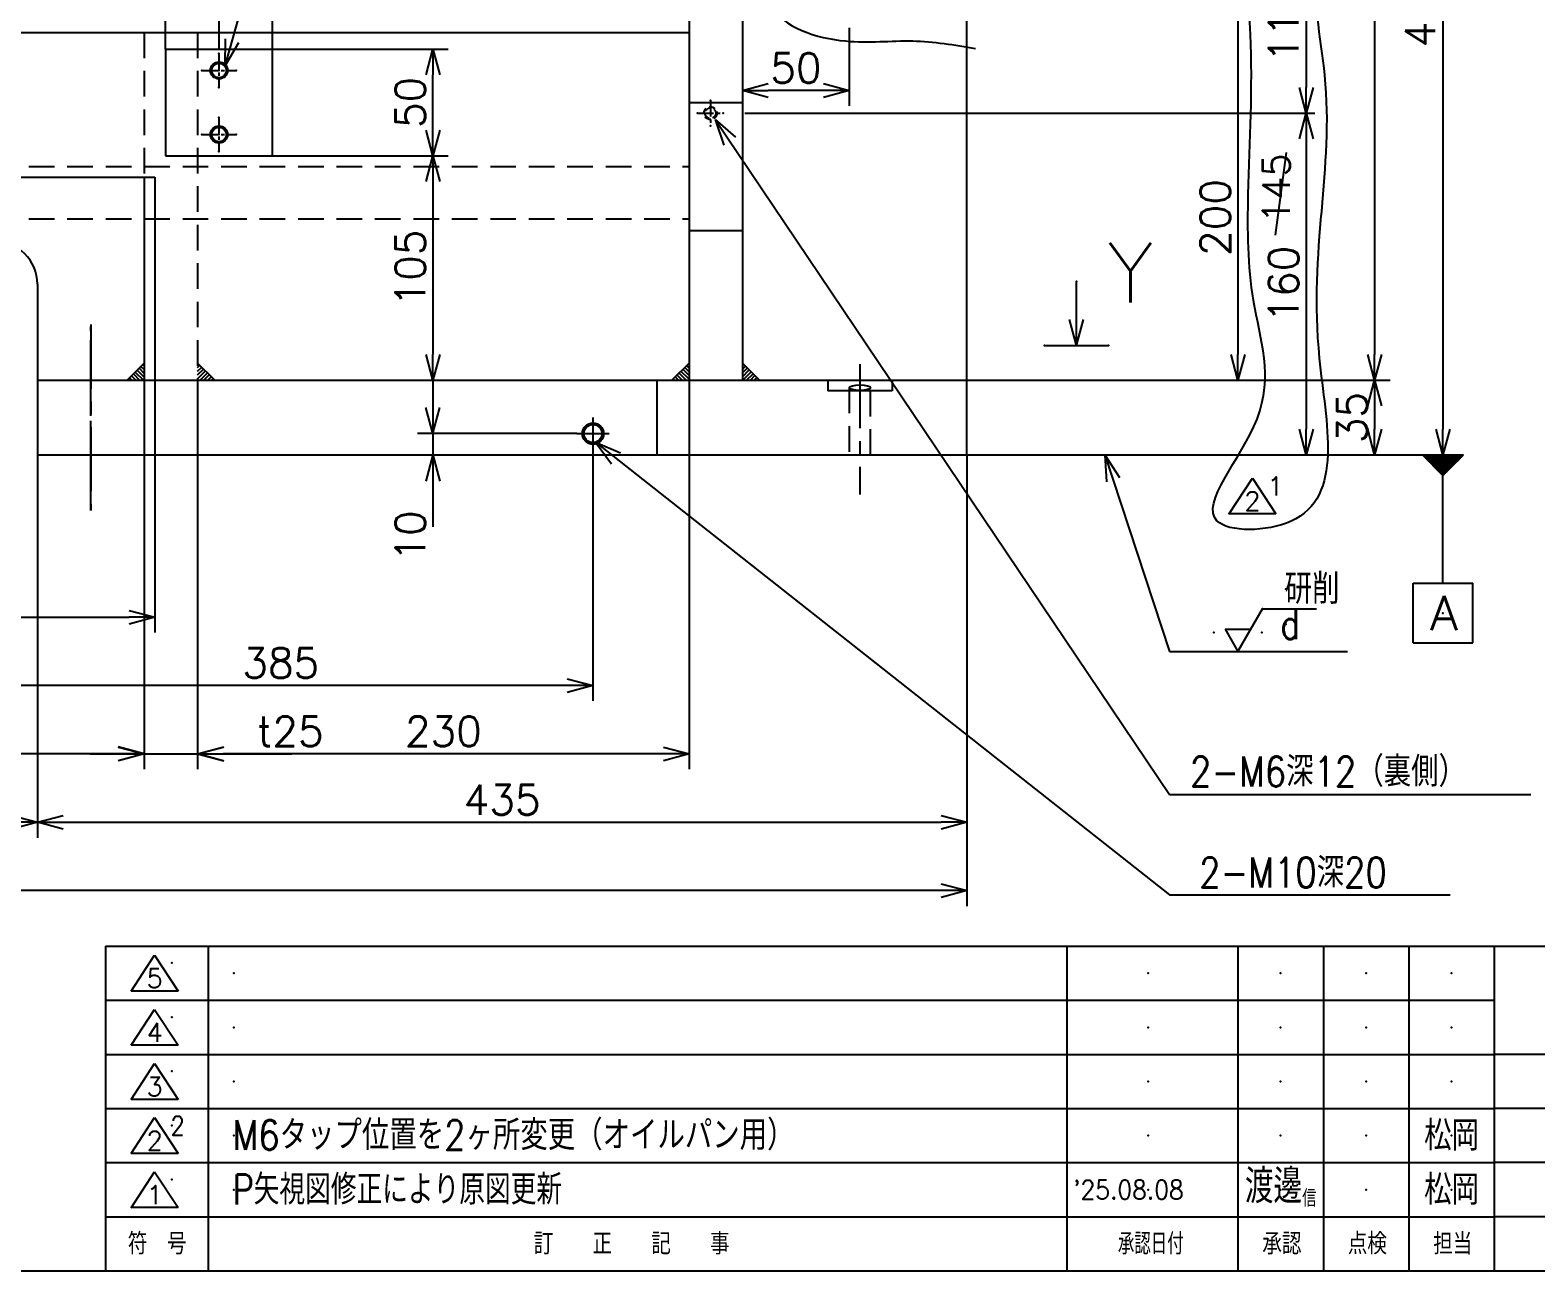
# Model space of a CAD drawing. Header units: millimetres. Extents: x -868 to 0, y 0 to 636.
# Drawn here: x -389.3 to -213.1, y 12 to 157.2 of the extents above; entities that cross this region are included whole.
import ezdxf

# ---------------------------------------------------------------- set-up
doc = ezdxf.new("R2010")
doc.units = ezdxf.units.MM
doc.linetypes.add('CENTER', pattern=[12, 7.5, -1.5, 1.5, -1.5])
doc.linetypes.add('DASHED', pattern=[4.5, 3, -1.5])
doc.layers.add('VIEW0001', color=7, linetype='Continuous')
doc.styles.get("Standard").update_dxf_attribs({"font": 'ROMANS', "bigfont": 'EXTFONT'})
doc.dimstyles.new('ISO-25', dxfattribs={"dimtxt": 2.5, "dimasz": 2.5, "dimexe": 1.25, "dimexo": 0.625, "dimtad": 1, "dimtxsty": 'Standard', "dimcen": 2.5, "dimadec": 0, "dimazin": 0, "dimtfac": 1, "dimtmove": 0, "dimatfit": 3, "dimfxl": 1, "dimarcsym": 0})

# ---------------------------------------------------------------- blocks, each defined once
blk = doc.blocks.new('DTL0027')
at = {"color": 0, "linetype": 'CENTER'}
for p, q in [((-6, 0), (6, 0)), ((0, 6), (0, -6))]:
    blk.add_line(p, q, dxfattribs=at)
at = {"color": 0, "linetype": 'DASHED'}
for radius in [3, 2.5]:
    blk.add_circle((0, 0), radius, dxfattribs=at)
at = {"color": 0}
for p in [(-6, 0), (0, 6), (0, 6), (0, 6), (0, 0), (6, 0), (0, -6), (0, -6), (0, -6)]:
    blk.add_point(p, dxfattribs=at)
blk = doc.blocks.new('USER0010')
at = {"color": 0, "linetype": 'Continuous'}
for p, q in [((-2.4, 0), (2.4, 0)), ((0, -2.4), (-2.4, 0)), ((-2.24, -0.16), (2.24, -0.16)), ((-2.08, -0.32), (2.08, -0.32)), ((-1.92, -0.48), (1.92, -0.48)), ((-1.76, -0.64), (1.76, -0.64)), ((-1.6, -0.8), (1.6, -0.8)), ((-1.44, -0.96), (1.44, -0.96)), ((-1.28, -1.12), (1.28, -1.12)), ((-1.12, -1.28), (1.12, -1.28)), ((-0.96, -1.44), (0.96, -1.44)), ((-0.8, -1.6), (0.8, -1.6)), ((-0.64, -1.76), (0.64, -1.76)), ((0, -2.4), (2.4, 0)), ((-0.48, -1.92), (0.48, -1.92)), ((-0.32, -2.08), (0.32, -2.08)), ((-0.16, -2.24), (0.16, -2.24)), ((0, -15), (0, -2.4)), ((-3.5, -15), (3.5, -15)), ((-3.5, -22), (-3.5, -15)), ((3.5, -22), (3.5, -15)), ((-3.5, -22), (3.5, -22))]:
    blk.add_line(p, q, dxfattribs=at)
at = {"color": 0}
for p in [(0, 0), (0, 0), (0, 0), (0, 0), (0, -18.5)]:
    blk.add_point(p, dxfattribs=at)
at = {"color": 0, "insert": (-1.52, -20.5), "char_height": 4, "attachment_point": 7}
blk.add_mtext('{\\W1.06667;A}', dxfattribs=at)
blk = doc.blocks.new('DTL0018')
h = blk.add_hatch()
h.set_pattern_fill('ANSI31', color=0, scale=0.4, style=0, pattern_type=2)
h.set_pattern_definition([(45, (0, 0), (-0.89443, 0.89443), [])])
h.paths.add_polyline_path([(0, 8), (8, 0), (0, 0)])
at = {"color": 0, "linetype": 'Continuous'}
blk.add_line((8, 0), (0, 8), dxfattribs=at)
at = {"color": 0}
blk.add_point((0, 0), dxfattribs=at)
blk = doc.blocks.new('DTL0062')
at = {"color": 0, "linetype": 'CENTER'}
for p, q in [((0, 8), (0, -8)), ((-8, 0), (8, 0))]:
    blk.add_line(p, q, dxfattribs=at)
at = {"color": 3, "linetype": 'Continuous'}
for radius in [4, 3.4]:
    blk.add_circle((0, 0), radius, dxfattribs=at)
at = {"color": 0}
for p in [(0, 8), (0, 8), (-8, 0), (-8, 0), (-8, 0), (0, 0), (0, 0), (4, 0), (4, 0), (8, 0), (8, 0), (8, 0), (0, -8), (0, -8)]:
    blk.add_point(p, dxfattribs=at)
blk = doc.blocks.new('_Open30')
at = {"color": 0, "linetype": 'ByBlock', "lineweight": -2}
for p, q in [((-1, 0.267949), (0, 0)), ((0, 0), (-1, -0.267949)), ((0, 0), (-1, 0))]:
    blk.add_line(p, q, dxfattribs=at)
blk = doc.blocks.new('*D97')
at = {"color": 0, "lineweight": -2}
for p, q in [((-284.72, 166.24), (-246.2, 166.24)), ((-248, 163.24), (-248, 119.24)), ((-278.47, 116.24), (-246.2, 116.24))]:
    blk.add_line(p, q, dxfattribs=at)
at = {"layer": 'Defpoints', "color": 0}
for p in [(-284.72, 166.24), (-278.47, 116.24), (-248, 116.24)]:
    blk.add_point(p, dxfattribs=at)
at = {"color": 0, "lineweight": -2, "xscale": 3, "yscale": 3, "zscale": 3}
for p, rotation in [((-248, 166.24), 90.00000000000004), ((-248, 116.24), 270)]:
    blk.add_blockref('_Open30', p, dxfattribs=dict(at, rotation=rotation))
at = {"color": 0, "insert": (-250.64, 135.28), "char_height": 3.5, "attachment_point": 5, "rotation": 90}
blk.add_mtext('200', dxfattribs=at)
blk = doc.blocks.new('*D98')
at = {"color": 0, "lineweight": -2}
for p, q in [((-232, 113.24), (-232, 110.49)), ((-279.72, 107.49), (-230.2, 107.49))]:
    blk.add_line(p, q, dxfattribs=at)
at = {"layer": 'Defpoints', "color": 0}
for p in [(-278.47, 116.24), (-279.72, 107.49), (-232, 107.49)]:
    blk.add_point(p, dxfattribs=at)
at = {"color": 0, "lineweight": -2, "xscale": 3, "yscale": 3, "zscale": 3}
for p, rotation in [((-232, 116.24), 90), ((-232, 107.49), 270)]:
    blk.add_blockref('_Open30', p, dxfattribs=dict(at, rotation=rotation))
at = {"color": 0, "insert": (-234.64, 111.87), "char_height": 3.5, "attachment_point": 5, "rotation": 90}
blk.add_mtext('35', dxfattribs=at)
blk = doc.blocks.new('*D99')
at = {"color": 7, "linetype": 'Continuous'}
for p, q in [((-342.19, 116.34), (-342.19, 101.14)), ((-342.19, 109.99), (-343.01, 113.04)), ((-342.19, 109.99), (-341.37, 113.04)), ((-325.36, 109.99), (-343.99, 109.99)), ((-342.19, 107.49), (-343.01, 104.44)), ((-342.19, 107.49), (-341.37, 104.44)), ((-342.19, 107.49), (-342.19, 99.07))]:
    blk.add_line(p, q, dxfattribs=at)
at = {"layer": 'Defpoints', "color": 0}
for p in [(-325.36, 109.99), (-342.19, 107.49), (-283.47, 107.49)]:
    blk.add_point(p, dxfattribs=at)
at = {"color": 0, "insert": (-344.83, 98), "char_height": 3.5, "attachment_point": 5, "rotation": 90}
blk.add_mtext('10', dxfattribs=at)
blk = doc.blocks.new('*D100')
at = {"color": 0, "lineweight": -2}
for p, q in [((-388.47, 107.49), (-388.47, 62.7)), ((-447.97, 64.5), (-391.47, 64.5))]:
    blk.add_line(p, q, dxfattribs=at)
at = {"layer": 'Defpoints', "color": 0}
for p in [(-450.97, 107.49), (-388.47, 107.49), (-388.47, 64.5)]:
    blk.add_point(p, dxfattribs=at)
at = {"color": 0, "lineweight": -2, "xscale": 3, "yscale": 3, "zscale": 3}
for p, rotation in [((-450.97, 64.5), 180), ((-388.47, 64.5), 360)]:
    blk.add_blockref('_Open30', p, dxfattribs=dict(at, rotation=rotation))
at = {"color": 0, "insert": (-419.72, 67.14), "char_height": 3.5, "attachment_point": 5}
blk.add_mtext('250', dxfattribs=at)
blk = doc.blocks.new('*D101')
at = {"color": 0, "lineweight": -2}
for p, q in [((-464.72, 116.24), (-464.72, 86.7)), ((-374.72, 116.24), (-374.72, 86.7)), ((-461.72, 88.5), (-377.72, 88.5))]:
    blk.add_line(p, q, dxfattribs=at)
at = {"layer": 'Defpoints', "color": 0}
for p in [(-464.72, 116.24), (-374.72, 116.24), (-374.72, 88.5)]:
    blk.add_point(p, dxfattribs=at)
at = {"color": 0, "lineweight": -2, "xscale": 3, "yscale": 3, "zscale": 3}
for p, rotation in [((-464.72, 88.5), 180), ((-374.72, 88.5), 360)]:
    blk.add_blockref('_Open30', p, dxfattribs=dict(at, rotation=rotation))
at = {"color": 0, "insert": (-408, 91.14), "char_height": 3.5, "attachment_point": 5}
blk.add_mtext('360', dxfattribs=at)
blk = doc.blocks.new('*D102')
at = {"color": 0, "lineweight": -2}
for p, q in [((-419.72, 107.49), (-419.72, 78.7)), ((-323.47, 108.11), (-323.47, 78.7)), ((-326.47, 80.5), (-416.72, 80.5))]:
    blk.add_line(p, q, dxfattribs=at)
at = {"layer": 'Defpoints', "color": 0}
for p in [(-419.72, 107.49), (-323.47, 108.11), (-419.72, 80.5)]:
    blk.add_point(p, dxfattribs=at)
at = {"color": 0, "lineweight": -2, "xscale": 3, "yscale": 3, "zscale": 3, "rotation": 180}
blk.add_blockref('_Open30', (-419.72, 80.5), dxfattribs=at)
at = {"color": 0, "lineweight": -2, "xscale": 3, "yscale": 3, "zscale": 3}
blk.add_blockref('_Open30', (-323.47, 80.5), dxfattribs=at)
at = {"color": 0, "insert": (-360, 83.14), "char_height": 3.5, "attachment_point": 5}
blk.add_mtext('385', dxfattribs=at)
blk = doc.blocks.new('*D106')
at = {"color": 7, "linetype": 'Continuous'}
for p, q in [((-369.72, 116.24), (-369.72, 70.7)), ((-382.32, 72.5), (-363.37, 72.5)), ((-375.97, 72.5), (-379.03, 73.32)), ((-375.97, 72.5), (-379.03, 71.68)), ((-369.72, 72.5), (-366.67, 73.32)), ((-369.72, 72.5), (-366.67, 71.68)), ((-369.72, 72.5), (-358.71, 72.5))]:
    blk.add_line(p, q, dxfattribs=at)
at = {"layer": 'Defpoints', "color": 0}
for p in [(-375.97, 116.24), (-369.72, 116.24), (-369.72, 72.5)]:
    blk.add_point(p, dxfattribs=at)
at = {"color": 0, "insert": (-358.88, 75.14), "char_height": 3.5, "attachment_point": 5}
blk.add_mtext('t25', dxfattribs=at)
blk = doc.blocks.new('*D107')
at = {"color": 0, "lineweight": -2}
for p, q in [((-375.97, 116.24), (-375.97, 70.7)), ((-378.97, 72.5), (-460.47, 72.5))]:
    blk.add_line(p, q, dxfattribs=at)
at = {"layer": 'Defpoints', "color": 0}
for p in [(-463.47, 116.24), (-375.97, 116.24), (-463.47, 72.5)]:
    blk.add_point(p, dxfattribs=at)
at = {"color": 0, "lineweight": -2, "xscale": 3, "yscale": 3, "zscale": 3, "rotation": 180}
blk.add_blockref('_Open30', (-463.47, 72.5), dxfattribs=at)
at = {"color": 0, "lineweight": -2, "xscale": 3, "yscale": 3, "zscale": 3}
blk.add_blockref('_Open30', (-375.97, 72.5), dxfattribs=at)
at = {"color": 0, "insert": (-416, 75.14), "char_height": 3.5, "attachment_point": 5}
blk.add_mtext('350', dxfattribs=at)
blk = doc.blocks.new('*D108')
at = {"color": 0, "lineweight": -2}
for p, q in [((-367.22, 154.99), (-367.22, 234.3)), ((-370.22, 232.5), (-416.72, 232.5))]:
    blk.add_line(p, q, dxfattribs=at)
at = {"layer": 'Defpoints', "color": 0}
for p in [(-419.72, 232.5), (-419.72, 227.49), (-367.22, 154.99)]:
    blk.add_point(p, dxfattribs=at)
at = {"color": 0, "lineweight": -2, "xscale": 3, "yscale": 3, "zscale": 3, "rotation": 180}
blk.add_blockref('_Open30', (-419.72, 232.5), dxfattribs=at)
at = {"color": 0, "lineweight": -2, "xscale": 3, "yscale": 3, "zscale": 3}
blk.add_blockref('_Open30', (-367.22, 232.5), dxfattribs=at)
at = {"color": 0, "insert": (-393.47, 235.14), "char_height": 3.5, "attachment_point": 5}
blk.add_mtext('210', dxfattribs=at)
blk = doc.blocks.new('*D111')
at = {"color": 0, "lineweight": -2}
for p, q in [((-373.47, 154.99), (-373.47, 226.3)), ((-360.97, 154.99), (-360.97, 226.3)), ((-370.47, 224.5), (-363.97, 224.5)), ((-360.97, 224.5), (-348.25, 224.5))]:
    blk.add_line(p, q, dxfattribs=at)
at = {"layer": 'Defpoints', "color": 0}
for p in [(-360.97, 224.5), (-373.47, 154.99), (-360.97, 154.99)]:
    blk.add_point(p, dxfattribs=at)
at = {"color": 0, "lineweight": -2, "xscale": 3, "yscale": 3, "zscale": 3, "rotation": 180}
blk.add_blockref('_Open30', (-373.47, 224.5), dxfattribs=at)
at = {"color": 0, "lineweight": -2, "xscale": 3, "yscale": 3, "zscale": 3}
blk.add_blockref('_Open30', (-360.97, 224.5), dxfattribs=at)
at = {"color": 0, "insert": (-352, 227.14), "char_height": 3.5, "attachment_point": 5}
blk.add_mtext('50', dxfattribs=at)
blk = doc.blocks.new('SYM0011')
at = {"color": 7, "linetype": 'Continuous'}
for p, q in [((0, 0), (67.17, -52.97)), ((0, 0), (2.91, -1.25)), ((0, 0), (1.89, -2.53)), ((67.17, -52.97), (100.02, -52.97))]:
    blk.add_line(p, q, dxfattribs=at)
at = {"color": 7, "insert": (70.64, -52.1), "char_height": 3.5, "attachment_point": 7}
blk.add_mtext('{\\W0.833333;2-M10深20}', dxfattribs=at)
blk = doc.blocks.new('SYM0012')
at = {"color": 7, "linetype": 'Continuous'}
for p, q in [((0, 0), (22.52, 79.48)), ((22.52, 79.48), (50.07, 79.48)), ((0, 0), (0.05, 3.16)), ((0, 0), (1.62, 2.72))]:
    blk.add_line(p, q, dxfattribs=at)
at = {"color": 7, "insert": (24.2, 80.35), "char_height": 3.5, "attachment_point": 7}
blk.add_mtext('{\\W0.833333;4-M8深16}', dxfattribs=at)
blk = doc.blocks.new('USER0001')
at = {"color": 0, "linetype": 'Continuous'}
for p, q in [((0, 0), (2.89, 5)), ((2.89, 5), (9.2, 5)), ((-1.5, 2.6), (0, 0)), ((-1.5, 2.6), (1.5, 2.6))]:
    blk.add_line(p, q, dxfattribs=at)
at = {"color": 0}
for p in [(5.6, 7.3), (2.89, 5), (-2.8, 2.2), (2.8, 2.2), (5.6, 3.2), (5.6, 3.2), (0, 0)]:
    blk.add_point(p, dxfattribs=at)
blk = doc.blocks.new('SYM0013')
at = {"color": 0}
blk.add_blockref('USER0001', (0, 0), dxfattribs=at)
at = {"color": 0, "insert": (4.98, 1.45), "char_height": 3.5, "attachment_point": 7}
blk.add_mtext('{\\W0.8;d}', dxfattribs=at)
blk = doc.blocks.new('SYM0014')
at = {"color": 7, "linetype": 'Continuous'}
for p, q in [((0, 0), (7.57, -23.01)), ((0, 0), (1.73, -2.65)), ((0, 0), (0.18, -3.16)), ((7.57, -23.01), (28.38, -23.01))]:
    blk.add_line(p, q, dxfattribs=at)
blk = doc.blocks.new('SYM0028')
at = {"color": 7, "linetype": 'Continuous'}
for p, q in [((0, 0), (53.18, -79)), ((0, 0), (2.38, -2.08)), ((0, 0), (1.03, -2.99)), ((53.18, -79), (95.45, -79))]:
    blk.add_line(p, q, dxfattribs=at)
at = {"color": 7, "insert": (55.58, -78.13), "char_height": 3.5, "attachment_point": 7}
blk.add_mtext('{\\W0.833333;2-M6深12（裏側）}', dxfattribs=at)
blk = doc.blocks.new('*D197')
at = {"color": 0, "lineweight": -2}
for p, q in [((-360.97, 154.99), (-340.39, 154.99)), ((-342.19, 145.49), (-342.19, 151.99)), ((-360.97, 142.49), (-340.39, 142.49))]:
    blk.add_line(p, q, dxfattribs=at)
at = {"layer": 'Defpoints', "color": 0}
for p in [(-360.97, 154.99), (-342.19, 154.99), (-360.97, 142.49)]:
    blk.add_point(p, dxfattribs=at)
at = {"color": 0, "lineweight": -2, "xscale": 3, "yscale": 3, "zscale": 3}
for p, rotation in [((-342.19, 154.99), 90), ((-342.19, 142.49), 270)]:
    blk.add_blockref('_Open30', p, dxfattribs=dict(at, rotation=rotation))
at = {"color": 0, "insert": (-344.83, 148.74), "char_height": 3.5, "attachment_point": 5, "rotation": 90}
blk.add_mtext('50', dxfattribs=at)
blk = doc.blocks.new('*D198')
at = {"color": 0, "lineweight": -2}
blk.add_line((-342.19, 139.49), (-342.19, 119.24), dxfattribs=at)
at = {"layer": 'Defpoints', "color": 0}
for p in [(-360.97, 142.49), (-388.47, 116.24), (-342.19, 116.24)]:
    blk.add_point(p, dxfattribs=at)
at = {"color": 0, "lineweight": -2, "xscale": 3, "yscale": 3, "zscale": 3}
for p, rotation in [((-342.19, 142.49), 90), ((-342.19, 116.24), 270)]:
    blk.add_blockref('_Open30', p, dxfattribs=dict(at, rotation=rotation))
at = {"color": 0, "insert": (-344.83, 129.37), "char_height": 3.5, "attachment_point": 5, "rotation": 90}
blk.add_mtext('105', dxfattribs=at)
blk = doc.blocks.new('*D202')
at = {"color": 0, "lineweight": -2}
for p, q in [((-279.72, 107.49), (-279.72, 62.7)), ((-385.47, 64.5), (-282.72, 64.5))]:
    blk.add_line(p, q, dxfattribs=at)
at = {"layer": 'Defpoints', "color": 0}
for p in [(-388.47, 107.49), (-279.72, 107.49), (-279.72, 64.5)]:
    blk.add_point(p, dxfattribs=at)
at = {"color": 0, "lineweight": -2, "xscale": 3, "yscale": 3, "zscale": 3}
for p, rotation in [((-388.47, 64.5), 180), ((-279.72, 64.5), 360)]:
    blk.add_blockref('_Open30', p, dxfattribs=dict(at, rotation=rotation))
at = {"color": 0, "insert": (-334.1, 67.14), "char_height": 3.5, "attachment_point": 5}
blk.add_mtext('435', dxfattribs=at)
blk = doc.blocks.new('*D203')
at = {"color": 0, "lineweight": -2}
for p, q in [((-279.72, 107.49), (-279.72, 54.7)), ((-282.72, 56.5), (-556.72, 56.5))]:
    blk.add_line(p, q, dxfattribs=at)
at = {"layer": 'Defpoints', "color": 0}
for p in [(-559.72, 107.49), (-279.72, 107.49), (-559.72, 56.5)]:
    blk.add_point(p, dxfattribs=at)
at = {"color": 0, "lineweight": -2, "xscale": 3, "yscale": 3, "zscale": 3, "rotation": 180}
blk.add_blockref('_Open30', (-559.72, 56.5), dxfattribs=at)
at = {"color": 0, "lineweight": -2, "xscale": 3, "yscale": 3, "zscale": 3}
blk.add_blockref('_Open30', (-279.72, 56.5), dxfattribs=at)
at = {"color": 0, "insert": (-408, 59.14), "char_height": 3.5, "attachment_point": 5}
blk.add_mtext('1120', dxfattribs=at)
blk = doc.blocks.new('*D204')
at = {"color": 0, "lineweight": -2}
for p, q in [((-312.22, 116.24), (-312.22, 70.7)), ((-315.22, 72.5), (-366.72, 72.5))]:
    blk.add_line(p, q, dxfattribs=at)
at = {"layer": 'Defpoints', "color": 0}
for p in [(-369.72, 116.24), (-312.22, 116.24), (-369.72, 72.5)]:
    blk.add_point(p, dxfattribs=at)
at = {"color": 0, "lineweight": -2, "xscale": 3, "yscale": 3, "zscale": 3, "rotation": 180}
blk.add_blockref('_Open30', (-369.72, 72.5), dxfattribs=at)
at = {"color": 0, "lineweight": -2, "xscale": 3, "yscale": 3, "zscale": 3}
blk.add_blockref('_Open30', (-312.22, 72.5), dxfattribs=at)
at = {"color": 0, "insert": (-340.97, 75.14), "char_height": 3.5, "attachment_point": 5}
blk.add_mtext('230', dxfattribs=at)
blk = doc.blocks.new('*D205')
at = {"color": 0, "lineweight": -2}
for p, q in [((-289.72, 219.99), (-222.2, 219.99)), ((-224, 216.99), (-224, 110.49)), ((-279.72, 107.49), (-222.2, 107.49))]:
    blk.add_line(p, q, dxfattribs=at)
at = {"layer": 'Defpoints', "color": 0}
for p in [(-289.72, 219.99), (-279.72, 107.49), (-224, 107.49)]:
    blk.add_point(p, dxfattribs=at)
at = {"color": 0, "lineweight": -2, "xscale": 3, "yscale": 3, "zscale": 3}
for p, rotation in [((-224, 219.99), 90.00000000000004), ((-224, 107.49), 270)]:
    blk.add_blockref('_Open30', p, dxfattribs=dict(at, rotation=rotation))
at = {"color": 0, "insert": (-226.66, 163.74), "char_height": 3.5, "attachment_point": 5, "rotation": 90}
blk.add_mtext('\\A1;\\A1;450{\\H0.75x;\\S±0.1;}', dxfattribs=at)
blk = doc.blocks.new('*D207')
at = {"color": 0, "lineweight": -2}
for p, q in [((-232, 205.74), (-232, 119.24)), ((-279.72, 116.24), (-230.2, 116.24))]:
    blk.add_line(p, q, dxfattribs=at)
at = {"layer": 'Defpoints', "color": 0}
for p in [(-289.72, 208.74), (-279.72, 116.24), (-232, 116.24)]:
    blk.add_point(p, dxfattribs=at)
at = {"color": 0, "lineweight": -2, "xscale": 3, "yscale": 3, "zscale": 3}
for p, rotation in [((-232, 208.74), 90.00000000000001), ((-232, 116.24), 270)]:
    blk.add_blockref('_Open30', p, dxfattribs=dict(at, rotation=rotation))
at = {"color": 0, "insert": (-234.64, 162.49), "char_height": 3.5, "attachment_point": 5, "rotation": 90}
blk.add_mtext('\\A1;370', dxfattribs=at)
blk = doc.blocks.new('*D238')
at = {"color": 0, "lineweight": -2}
for p, q in [((-293.47, 157.49), (-293.47, 148.34)), ((-296.47, 150.14), (-302.97, 150.14))]:
    blk.add_line(p, q, dxfattribs=at)
at = {"layer": 'Defpoints', "color": 0}
for p in [(-293.47, 157.49), (-305.97, 150.14), (-305.97, 116.24)]:
    blk.add_point(p, dxfattribs=at)
at = {"color": 0, "lineweight": -2, "xscale": 3, "yscale": 3, "zscale": 3, "rotation": 180}
blk.add_blockref('_Open30', (-305.97, 150.14), dxfattribs=at)
at = {"color": 0, "lineweight": -2, "xscale": 3, "yscale": 3, "zscale": 3}
blk.add_blockref('_Open30', (-293.47, 150.14), dxfattribs=at)
at = {"color": 0, "insert": (-299.72, 152.78), "char_height": 3.5, "attachment_point": 5}
blk.add_mtext('50', dxfattribs=at)
blk = doc.blocks.new('*D370')
at = {"color": 0, "lineweight": -2}
for p, q in [((-240, 173.24), (-240, 150.49)), ((-305.68, 147.49), (-239, 147.49))]:
    blk.add_line(p, q, dxfattribs=at)
at = {"layer": 'Defpoints', "color": 0}
for p in [(-308.22, 176.24), (-308.22, 147.49), (-240, 147.49)]:
    blk.add_point(p, dxfattribs=at)
at = {"color": 0, "lineweight": -2, "xscale": 3, "yscale": 3, "zscale": 3}
for p, rotation in [((-240, 176.24), 90), ((-240, 147.49), 270)]:
    blk.add_blockref('_Open30', p, dxfattribs=dict(at, rotation=rotation))
at = {"color": 0, "insert": (-242.64, 157.96), "char_height": 3.5, "attachment_point": 5, "rotation": 90}
blk.add_mtext('115', dxfattribs=at)
blk = doc.blocks.new('*D371')
at = {"color": 0, "lineweight": -2}
blk.add_line((-240, 144.49), (-240, 110.49), dxfattribs=at)
at = {"layer": 'Defpoints', "color": 0}
for p in [(-308.22, 147.49), (-279.72, 107.49), (-240, 107.49)]:
    blk.add_point(p, dxfattribs=at)
at = {"color": 0, "lineweight": -2, "xscale": 3, "yscale": 3, "zscale": 3}
for p, rotation in [((-240, 147.49), 90.00000000000004), ((-240, 107.49), 270.0000000000001)]:
    blk.add_blockref('_Open30', p, dxfattribs=dict(at, rotation=rotation))
at = {"color": 0, "insert": (-242.64, 127.49), "char_height": 3.5, "attachment_point": 5, "rotation": 90}
blk.add_mtext('160', dxfattribs=at)
blk = doc.blocks.new('SYM0009')
at = {"color": 0, "linetype": 'Continuous'}
for q in [(3.05, 0.82), (7.5, 0), (3.05, -0.82)]:
    blk.add_line((0, 0), q, dxfattribs=at)
blk = doc.blocks.new('DTL0067')
at = {"color": 0, "linetype": 'Continuous'}
blk.add_line((0, 3.75), (0, -3.75), dxfattribs=at)
at = {"color": 0}
for p in [(0, 3.75), (0, 0), (0, 0), (7.5, 0), (0, -3.75)]:
    blk.add_point(p, dxfattribs=at)
blk.add_blockref('SYM0009', (0, 0), dxfattribs=at)

msp = doc.modelspace()

# ---------------------------------------------------------------- linework, layer by layer
at = {"color": 7, "linetype": 'Continuous'}
for p, q in [((-312.221, 208.74), (-312.221, 116.24)), ((-305.971, 208.74), (-305.971, 116.24)), ((-279.721, 107.49), (-279.721, 179.476)), ((-533.471, 156.929), (-312.221, 156.929)), ((-373.471, 154.99), (-360.971, 154.99)), ((-312.221, 148.74), (-305.971, 148.74)), ((-373.471, 142.49), (-360.971, 142.49)), ((-464.721, 139.99), (-374.721, 139.99)), ((-375.971, 139.99), (-375.971, 116.24)), ((-374.721, 139.99), (-374.721, 116.24)), ((-312.221, 133.74), (-305.971, 133.74)), ((-388.471, 127.49), (-388.471, 107.49)), ((-295.971, 116.24), (-295.971, 114.99)), ((-288.471, 116.24), (-288.471, 114.99))]:
    msp.add_line(p, q, dxfattribs=at)
at = {"color": 7, "linetype": 'DASHED'}
for p, q in [((-375.971, 156.929), (-375.971, 139.99)), ((-369.721, 156.929), (-369.721, 116.24)), ((-533.471, 141.255), (-312.221, 141.255)), ((-533.471, 135.142), (-312.221, 135.142))]:
    msp.add_line(p, q, dxfattribs=at)
at = {"color": 3, "linetype": 'Continuous'}
for p, q in [((-373.471, 154.99), (-373.471, 142.49)), ((-360.971, 142.49), (-360.971, 154.99)), ((-388.471, 116.24), (-279.721, 116.24)), ((-315.971, 116.24), (-315.971, 107.49)), ((-288.471, 114.99), (-295.971, 114.99)), ((-388.471, 107.49), (-279.721, 107.49))]:
    msp.add_line(p, q, dxfattribs=at)
at = {"color": 7, "linetype": 'CENTER'}
for p, q in [((-382.221, 122.74), (-382.221, 100.99)), ((-382.221, 100.99), (-382.221, 122.511)), ((-312.221, 122.74), (-312.221, 100.99)), ((-312.221, 121.955), (-312.221, 100.99)), ((-382.221, 103.051), (-382.221, 120.927)), ((-312.221, 119.199), (-312.221, 102.725)), ((-292.221, 118.114), (-292.221, 102.855)), ((-323.471, 111.875), (-323.471, 108.105)), ((-323.471, 111.875), (-323.471, 108.105)), ((-325.356, 109.99), (-321.586, 109.99)), ((-325.356, 109.99), (-321.586, 109.99))]:
    msp.add_line(p, q, dxfattribs=at)
at = {"color": 3, "linetype": 'DASHED'}
for p, q in [((-293.471, 115.369), (-293.471, 107.49)), ((-290.971, 107.49), (-290.971, 115.369))]:
    msp.add_line(p, q, dxfattribs=at)
at = {"color": 3, "linetype": 'Continuous'}
for radius in [1.25, 1.062]:
    msp.add_circle((-323.471, 109.99), radius, dxfattribs=at)
at = {"color": 7, "linetype": 'Continuous'}
msp.add_arc((-393.471, 127.49), 5, 0, 90, dxfattribs=at)
at = {"color": 3, "linetype": 'Continuous'}
msp.add_ellipse((-292.221, 115.369), major_axis=(-1.25, 0), ratio=0.258819, dxfattribs=at)
at = {"color": 7, "linetype": 'Continuous'}
msp.add_open_spline([(-289.277, 185.702), (-290.821, 184.847), (-295.668, 181.594), (-302.113, 175.26), (-304.194, 166.695), (-303.352, 158.168), (-294.297, 155.286), (-286.261, 156.291), (-281.133, 155.499), (-278.708, 155.074)], degree=3, knots=[0, 0, 0, 0, 5.294378, 17.5912544, 25.6998552, 31.4106353, 41.2033197, 49.0761209, 56.4602662, 56.4602662, 56.4602662, 56.4602662], dxfattribs=at)
at = {"layer": 'VIEW0001', "color": 7, "linetype": 'Continuous'}
for p, q in [((-243.603, 133.231), (-242.304, 142.892)), ((-249.043, 100.579), (-246.293, 104.779)), ((-246.294, 104.78), (-243.544, 100.58)), ((-243.544, 100.58), (-249.044, 100.58)), ((-380.5, 50), (-10, 50)), ((-380.5, 50), (-380.5, 12)), ((-368.5, 50), (-368.5, 12)), ((-268, 50), (-268, 12)), ((-248, 50), (-248, 12)), ((-238, 50), (-238, 12)), ((-228, 50), (-228, 12)), ((-218, 50), (-218, 12)), ((-377.5, 44.733), (-374.75, 48.933)), ((-374.75, 48.933), (-372, 44.733)), ((-372, 44.733), (-377.5, 44.733)), ((-380.5, 43.667), (-218, 43.667)), ((-377.5, 38.4), (-374.75, 42.6)), ((-374.75, 42.6), (-372, 38.4)), ((-380.5, 37.333), (-218, 37.333)), ((-372, 38.4), (-377.5, 38.4)), ((-163, 37.333), (-218, 37.333)), ((-377.499, 32.066), (-374.749, 36.266)), ((-374.75, 36.267), (-372, 32.067)), ((-372, 32.067), (-377.5, 32.067)), ((-380.5, 31), (-218, 31)), ((-163, 31), (-218, 31)), ((-377.499, 25.733), (-374.749, 29.933)), ((-374.75, 29.933), (-372, 25.733)), ((-372, 25.733), (-377.5, 25.733)), ((-380.5, 24.667), (-218, 24.667)), ((-377.499, 19.399), (-374.749, 23.599)), ((-374.75, 23.6), (-372, 19.4)), ((-163, 24.667), (-218, 24.667)), ((-372, 19.4), (-377.5, 19.4)), ((-380.5, 18.333), (-218, 18.333)), ((-163, 18.333), (-218, 18.333)), ((-800, 12), (-10, 12))]:
    msp.add_line(p, q, dxfattribs=at)
msp.add_open_spline([(-245.65, 173.89), (-245.168, 175.917), (-244.617, 180.126), (-235.935, 181.176), (-236.01, 171.319), (-239.91, 163.114), (-235.526, 144.548), (-241.527, 126.281), (-234.503, 98.636), (-255.761, 98.288), (-242.294, 112.725), (-246.847, 124.925), (-246.898, 140.14), (-245.998, 154.153), (-247.356, 166.216), (-246.17, 171.915), (-245.649, 173.891)], degree=3, knots=[0, 0, 0, 0, 6.2505245, 10.567458, 20.4367648, 25.9562512, 39.2783059, 72.3696336, 91.7506678, 100.4338301, 113.2320115, 127.1154174, 139.5484774, 158.2556487, 169.4315452, 175.5636504, 175.5636504, 175.5636504, 175.5636504], dxfattribs=at)
at = {"layer": 'VIEW0001', "color": 7}
for p in [(-372.749, 48.033), (-365.5, 46.833), (-258.5, 46.833), (-243, 46.833), (-233, 46.833), (-223, 46.833), (-372.749, 41.7), (-365.5, 40.5), (-258.5, 40.5), (-243, 40.5), (-233, 40.5), (-223, 40.5), (-372.749, 35.367), (-365.5, 34.167), (-258.5, 34.167), (-243, 34.167), (-233, 34.167), (-223, 34.167), (-372.749, 29.033), (-365.5, 27.833), (-258.5, 27.833), (-243, 27.833), (-233, 27.833), (-223, 27.833), (-372.749, 22.7), (-365.5, 21.5), (-258.5, 21.5), (-243, 21.5), (-233, 21.5), (-223, 21.5), (-380.5, 12), (-380.5, 12)]:
    msp.add_point(p, dxfattribs=at)

# ---------------------------------------------------------------- block references
at = {"color": 7}
for name, p in [('SYM0012', (-366.516, 153.022)), ('SYM0028', (-309.179, 146.752)), ('SYM0011', (-323.168, 108.972)), ('SYM0014', (-263.568, 107.509)), ('USER0010', (-224, 107.49)), ('SYM0013', (-248, 84.5))]:
    msp.add_blockref(name, p, dxfattribs=at)
at = {"color": 7, "xscale": 0.25, "yscale": 0.25, "zscale": 0.25}
for name, p in [('DTL0062', (-367.221, 152.49)), ('DTL0062', (-367.221, 144.99)), ('DTL0018', (-369.721, 116.24)), ('DTL0018', (-305.971, 116.24))]:
    msp.add_blockref(name, p, dxfattribs=at)
at = {"color": 211, "xscale": 0.25, "yscale": 0.25, "zscale": 0.25}
msp.add_blockref('DTL0027', (-309.721, 147.49), dxfattribs=at)
at = {"color": 7, "xscale": 0.25, "yscale": 0.25, "zscale": 0.25, "rotation": 90.00000000000001}
for p in [(-375.971, 116.24), (-312.221, 116.24)]:
    msp.add_blockref('DTL0018', p, dxfattribs=at)
at = {"layer": 'VIEW0001', "color": 7, "rotation": 90.00000000000001}
msp.add_blockref('DTL0067', (-266.895, 120.298), dxfattribs=at)

# ---------------------------------------------------------------- texts
at = {"color": 7, "insert": (-242.525, 90.05), "char_height": 3.5, "attachment_point": 7}
msp.add_mtext('{\\W0.833333;研削}', dxfattribs=at)
at = {"layer": 'VIEW0001', "color": 7, "insert": (-241.912, 134.578), "char_height": 3.2, "attachment_point": 7, "rotation": 90}
msp.add_mtext('{\\W1;145}', dxfattribs=at)
at = {"layer": 'VIEW0001', "color": 7}
for s, insert, char_height, attachment_point in [('{\\W1;Y}', (-263.272, 125.329), 7, 7), ('{\\W1;1}', (-243.601, 103.836), 2.2, 5), ('{\\W1;2}', (-246.293, 102.08), 2.2, 5), ('{\\W1;5}', (-374.749, 46.233), 2.2, 5), ('{\\W1;4}', (-374.749, 39.9), 2.2, 5), ('{\\W1;3}', (-374.749, 33.567), 2.2, 5), ('{\\W0.833333;2}', (-372.057, 28.99), 2.2, 5), ('{\\W0.833333;M6タップ位置を2ヶ所変更（オイルパン用）}', (-365.625, 26.083), 3.5, 7), ('{\\W1;2}', (-374.749, 27.233), 2.2, 5), ('{\\W0.833333;松岡}', (-223, 27.833), 3.5, 5), ('{\\W0.780947;P矢視図修正により原図更新}', (-365.617, 19.75), 3.5, 7), ('{\\W0.761905;\\A1;渡邊{\\H0.5x;\\S^ 信;}}', (-247.186, 19.5), 4, 7), ('{\\W0.833333;松岡}', (-223, 21.5), 3.5, 5), ('{\\W1;1}', (-374.749, 20.9), 2.2, 5), ("{\\W0.914286;'25.08.08}", (-267.269, 20.4), 2.2, 7), ('{\\W0.833333;符\u3000号}', (-377.893, 13.917), 2.5, 7), ('{\\W0.833333;訂\u3000\u3000正\u3000\u3000記\u3000\u3000事}', (-330.393, 13.917), 2.5, 7), ('{\\W0.7;承認日付}', (-262.043, 13.917), 2.5, 7), ('{\\W0.833333;承認}', (-245.143, 13.917), 2.5, 7), ('{\\W0.833333;点検}', (-235.143, 13.917), 2.5, 7), ('{\\W0.833333;担当}', (-225.143, 13.917), 2.5, 7)]:
    msp.add_mtext(s, dxfattribs=dict(at, insert=insert, char_height=char_height, attachment_point=attachment_point))

# ---------------------------------------------------------------- dimensions: what is measured, and where the dimension line sits
at = {"color": 7}
for base, p1, p2, text, override, picture, middle in [((-419.721, 232.5), (-367.221, 154.99), (-419.721, 227.49), '210', {"dimtxt": 3.5, "dimasz": 3, "dimexe": 1.8, "dimexo": 0, "dimgap": 0.875, "dimtad": 1, "dimtih": 0, "dimtoh": 0, "dimdec": 0, "dimdsep": 46, "dimblk1": 'Open30', "dimblk2": 'Open30', "dimsah": 1, "dimse1": 0, "dimse2": 1, "dimtmove": 0}, '*D108', (-393.469, 232.5)), ((-305.971, 150.136), (-293.471, 157.49), (-305.971, 116.24), '50', {"dimtxt": 3.5, "dimasz": 3, "dimexe": 1.8, "dimexo": 0, "dimgap": 0.875, "dimtad": 1, "dimtih": 0, "dimtoh": 0, "dimdec": 0, "dimdsep": 46, "dimblk1": 'Open30', "dimblk2": 'Open30', "dimsah": 1, "dimse1": 0, "dimse2": 1, "dimtmove": 0}, '*D238', (-299.719, 150.136)), ((-463.471, 72.501), (-375.971, 116.24), (-463.471, 116.24), '350', {"dimtxt": 3.5, "dimasz": 3, "dimexe": 1.8, "dimexo": 0, "dimgap": 0.875, "dimtad": 1, "dimtih": 0, "dimtoh": 0, "dimdec": 0, "dimdsep": 46, "dimblk1": 'Open30', "dimblk2": 'Open30', "dimsah": 1, "dimse1": 0, "dimse2": 1, "dimtmove": 0}, '*D107', (-415.998, 72.501)), ((-369.721, 72.501), (-312.221, 116.24), (-369.721, 116.24), '230', {"dimtxt": 3.5, "dimasz": 3, "dimexe": 1.8, "dimexo": 0, "dimgap": 0.875, "dimtad": 1, "dimtih": 0, "dimtoh": 0, "dimdec": 0, "dimdsep": 46, "dimblk1": 'Open30', "dimblk2": 'Open30', "dimsah": 1, "dimse1": 0, "dimse2": 1, "dimtmove": 0}, '*D204', (-340.969, 72.501)), ((-559.721, 56.501), (-279.721, 107.49), (-559.721, 107.49), '1120', {"dimtxt": 3.5, "dimasz": 3, "dimexe": 1.8, "dimexo": 0, "dimgap": 0.875, "dimtad": 1, "dimtih": 0, "dimtoh": 0, "dimdec": 0, "dimdsep": 46, "dimblk1": 'Open30', "dimblk2": 'Open30', "dimsah": 1, "dimse1": 0, "dimse2": 1, "dimtmove": 0}, '*D203', (-407.998, 56.501)), ((-419.721, 80.501), (-323.471, 108.105), (-419.721, 107.49), '385', {"dimtxt": 3.5, "dimasz": 3, "dimexe": 1.8, "dimexo": 0, "dimgap": 0.875, "dimtad": 1, "dimtih": 0, "dimtoh": 0, "dimdec": 0, "dimdsep": 46, "dimblk1": 'Open30', "dimblk2": 'Open30', "dimsah": 1, "dimse1": 0, "dimse2": 0, "dimtmove": 0}, '*D102', (-359.998, 80.501))]:
    dim = msp.add_linear_dim(base=base, p1=p1, p2=p2, text=text, dimstyle='ISO-25', override=override, dxfattribs=at)
    dim.commit()
    dim.dimension.update_dxf_attribs({"geometry": picture, "text_midpoint": middle, "dimtype": 160})
for base, p1, p2, angle, text, override, picture, middle in [((-360.971, 224.5), (-373.471, 154.99), (-360.971, 154.99), 180, '50', {"dimtxt": 3.5, "dimasz": 3, "dimexe": 1.8, "dimexo": 0, "dimgap": 0.875, "dimtad": 1, "dimtih": 0, "dimtoh": 0, "dimdec": 0, "dimdsep": 46, "dimblk1": 'Open30', "dimblk2": 'Open30', "dimsah": 1, "dimse1": 0, "dimse2": 0, "dimtmove": 0}, '*D111', (-351.999, 224.5)), ((-223.999, 107.49), (-289.721, 219.99), (-279.721, 107.49), 90, '\\A1;450{\\H0.75x;\\S±0.1;}', {"dimtxt": 3.5, "dimasz": 3, "dimexe": 1.8, "dimexo": 0, "dimgap": 0.875, "dimtad": 1, "dimtih": 0, "dimtoh": 0, "dimdec": 0, "dimdsep": 46, "dimblk1": 'Open30', "dimblk2": 'Open30', "dimsah": 1, "dimse1": 0, "dimse2": 0, "dimtol": 1, "dimlim": 0, "dimtp": 0.1, "dimtm": 0.1, "dimtfac": 0.75, "dimtdec": 1, "dimtmove": 0, "dimtolj": 1}, '*D205', (-223.999, 163.741)), ((-231.999, 116.24), (-289.721, 208.74), (-279.721, 116.24), 90, '\\A1;370', {"dimtxt": 3.5, "dimasz": 3, "dimexe": 1.8, "dimexo": 0, "dimgap": 0.875, "dimtad": 1, "dimtih": 0, "dimtoh": 0, "dimdec": 0, "dimdsep": 46, "dimblk1": 'Open30', "dimblk2": 'Open30', "dimsah": 1, "dimse1": 1, "dimse2": 0, "dimtmove": 0}, '*D207', (-231.999, 162.491)), ((-247.999, 116.24), (-284.721, 166.24), (-278.471, 116.24), 90, '200', {"dimtxt": 3.5, "dimasz": 3, "dimexe": 1.8, "dimexo": 0, "dimgap": 0.875, "dimtad": 1, "dimtih": 0, "dimtoh": 0, "dimdec": 0, "dimdsep": 46, "dimblk1": 'Open30', "dimblk2": 'Open30', "dimsah": 1, "dimse1": 0, "dimse2": 0, "dimtmove": 0}, '*D97', (-247.999, 135.284)), ((-342.187, 154.99), (-360.971, 142.49), (-360.971, 154.99), 270, '50', {"dimtxt": 3.5, "dimasz": 3, "dimexe": 1.8, "dimexo": 0, "dimgap": 0.875, "dimtad": 1, "dimtih": 0, "dimtoh": 0, "dimdec": 0, "dimdsep": 46, "dimblk1": 'Open30', "dimblk2": 'Open30', "dimsah": 1, "dimse1": 0, "dimse2": 0, "dimtmove": 0}, '*D197', (-342.187, 148.741)), ((-342.186, 116.24), (-360.971, 142.49), (-388.471, 116.24), 90, '105', {"dimtxt": 3.5, "dimasz": 3, "dimexe": 1.8, "dimexo": 0, "dimgap": 0.875, "dimtad": 1, "dimtih": 0, "dimtoh": 0, "dimdec": 0, "dimdsep": 46, "dimblk1": 'Open30', "dimblk2": 'Open30', "dimsah": 1, "dimse1": 1, "dimse2": 1, "dimtmove": 0}, '*D198', (-342.186, 129.366)), ((-342.186, 107.49), (-325.356, 109.99), (-283.471, 107.49), 90, '10', {"dimtxt": 3.5, "dimasz": 3, "dimexe": 1.8, "dimexo": 0, "dimgap": 0.875, "dimtad": 1, "dimtih": 0, "dimtoh": 0, "dimdec": 0, "dimdsep": 46, "dimblk1": 'Open30', "dimblk2": 'Open30', "dimsah": 1, "dimse1": 0, "dimse2": 1, "dimtmove": 0}, '*D99', (-342.186, 97.996)), ((-374.721, 88.501), (-464.721, 116.24), (-374.721, 116.24), 180, '360', {"dimtxt": 3.5, "dimasz": 3, "dimexe": 1.8, "dimexo": 0, "dimgap": 0.875, "dimtad": 1, "dimtih": 0, "dimtoh": 0, "dimdec": 0, "dimdsep": 46, "dimblk1": 'Open30', "dimblk2": 'Open30', "dimsah": 1, "dimse1": 0, "dimse2": 0, "dimtmove": 0}, '*D101', (-407.999, 88.501)), ((-369.721, 72.501), (-375.971, 116.24), (-369.721, 116.24), 180, 't25', {"dimtxt": 3.5, "dimasz": 3, "dimexe": 1.8, "dimexo": 0, "dimgap": 0.875, "dimtad": 1, "dimtih": 0, "dimtoh": 0, "dimdec": 0, "dimdsep": 46, "dimblk1": 'Open30', "dimblk2": 'Open30', "dimsah": 1, "dimse1": 1, "dimse2": 0, "dimtmove": 0}, '*D106', (-358.881, 72.501)), ((-231.999, 107.49), (-278.471, 116.24), (-279.721, 107.49), 90, '35', {"dimtxt": 3.5, "dimasz": 3, "dimexe": 1.8, "dimexo": 0, "dimgap": 0.875, "dimtad": 1, "dimtih": 0, "dimtoh": 0, "dimdec": 0, "dimdsep": 46, "dimblk1": 'Open30', "dimblk2": 'Open30', "dimsah": 1, "dimse1": 1, "dimse2": 0, "dimtmove": 0}, '*D98', (-231.999, 111.866)), ((-388.471, 64.501), (-450.971, 107.49), (-388.471, 107.49), 180, '250', {"dimtxt": 3.5, "dimasz": 3, "dimexe": 1.8, "dimexo": 0, "dimgap": 0.875, "dimtad": 1, "dimtih": 0, "dimtoh": 0, "dimdec": 0, "dimdsep": 46, "dimblk1": 'Open30', "dimblk2": 'Open30', "dimsah": 1, "dimse1": 1, "dimse2": 0, "dimtmove": 0}, '*D100', (-419.72, 64.501)), ((-279.721, 64.501), (-388.471, 107.49), (-279.721, 107.49), 180, '435', {"dimtxt": 3.5, "dimasz": 3, "dimexe": 1.8, "dimexo": 0, "dimgap": 0.875, "dimtad": 1, "dimtih": 0, "dimtoh": 0, "dimdec": 0, "dimdsep": 46, "dimblk1": 'Open30', "dimblk2": 'Open30', "dimsah": 1, "dimse1": 1, "dimse2": 0, "dimtmove": 0}, '*D202', (-334.095, 64.501))]:
    dim = msp.add_linear_dim(base=base, p1=p1, p2=p2, angle=angle, text=text, dimstyle='ISO-25', override=override, dxfattribs=at)
    dim.commit()
    dim.dimension.update_dxf_attribs({"geometry": picture, "text_midpoint": middle, "dimtype": 160})
at = {"color": 30}
for base, p1, p2, text, override, picture, middle in [((-239.999, 147.49), (-308.221, 176.24), (-308.221, 147.49), '115', {"dimtxt": 3.5, "dimasz": 3, "dimexe": 1, "dimexo": 2.54, "dimgap": 0.875, "dimtad": 1, "dimtih": 0, "dimtoh": 0, "dimdec": 0, "dimdsep": 46, "dimblk1": 'Open30', "dimblk2": 'Open30', "dimsah": 1, "dimse1": 1, "dimse2": 0, "dimtmove": 0}, '*D370', (-239.999, 157.963)), ((-239.999, 107.49), (-308.221, 147.49), (-279.721, 107.49), '160', {"dimtxt": 3.5, "dimasz": 3, "dimexe": 1, "dimexo": 2.54, "dimgap": 0.875, "dimtad": 1, "dimtih": 0, "dimtoh": 0, "dimdec": 0, "dimdsep": 46, "dimblk1": 'Open30', "dimblk2": 'Open30', "dimsah": 1, "dimse1": 1, "dimse2": 1, "dimtmove": 0}, '*D371', (-239.999, 127.491))]:
    dim = msp.add_linear_dim(base=base, p1=p1, p2=p2, angle=90, text=text, dimstyle='ISO-25', override=override, dxfattribs=at)
    dim.commit()
    dim.dimension.update_dxf_attribs({"geometry": picture, "text_midpoint": middle, "dimtype": 160})

doc.saveas('drawing.dxf')
